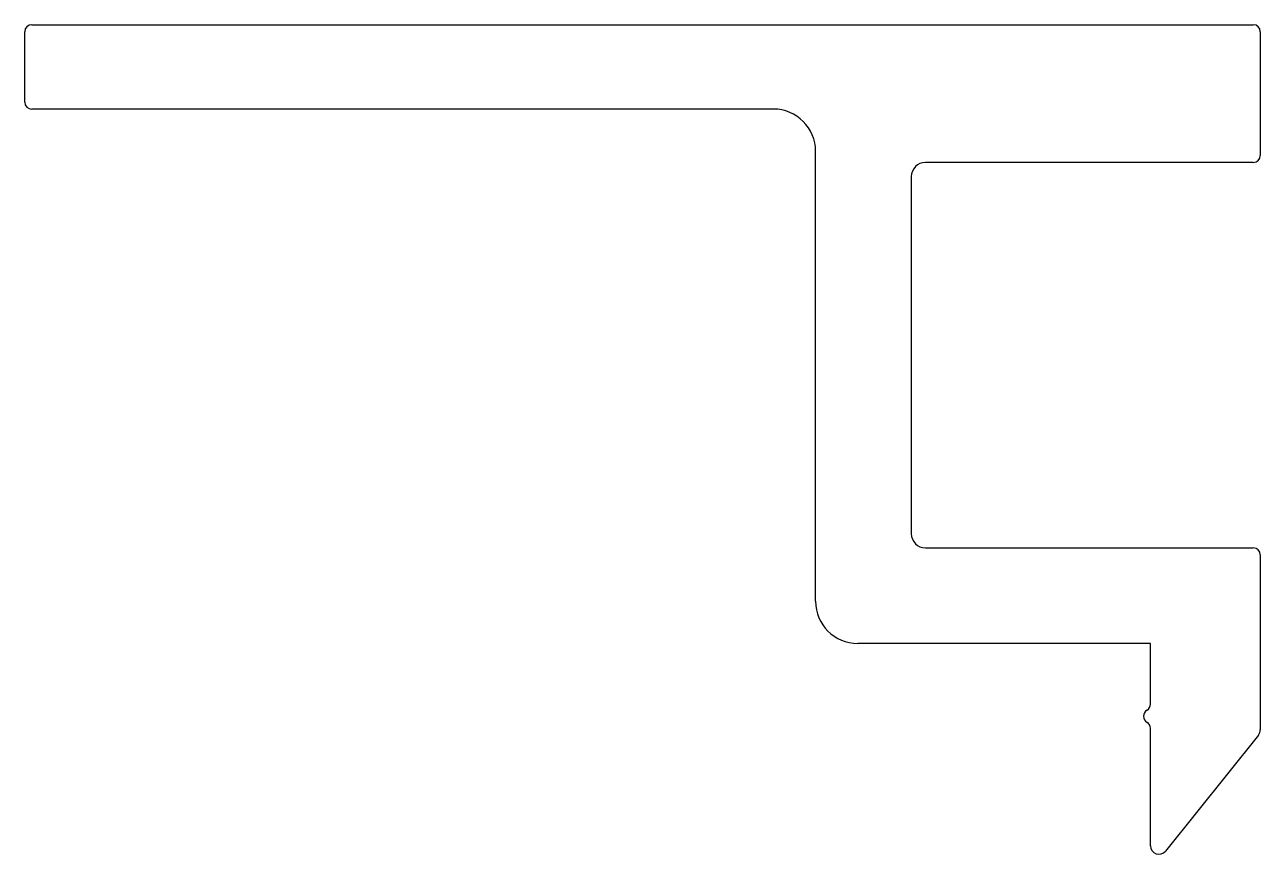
# Model space of a CAD drawing. Extents: x 1708.9 to 1752.8, y 1496.2 to 1525.7.
import ezdxf

# ---------------------------------------------------------------- set-up
doc = ezdxf.new("R2010")
doc.units = 0
doc.layers.get('0').update_dxf_attribs({"linetype": 'CONTINUOUS'})

msp = doc.modelspace()

# ---------------------------------------------------------------- linework, layer by layer
for p, q in [((1709.149, 1525.73), (1752.549, 1525.73)), ((1708.899, 1522.98), (1708.899, 1525.48)), ((1752.799, 1525.48), (1752.799, 1521.08)), ((1735.499, 1522.73), (1709.149, 1522.73)), ((1736.999, 1505.23), (1736.999, 1521.23)), ((1752.549, 1520.83), (1740.899, 1520.83)), ((1740.399, 1520.33), (1740.399, 1507.63)), ((1740.899, 1507.13), (1752.549, 1507.13)), ((1752.799, 1506.88), (1752.799, 1500.66)), ((1748.899, 1503.73), (1738.499, 1503.73)), ((1748.899, 1501.575), (1748.899, 1503.73)), ((1748.899, 1496.535), (1748.899, 1500.709)), ((1752.733, 1500.472), (1749.433, 1496.347))]:
    msp.add_line(p, q)
for centre, radius, start, end in [((1709.149, 1525.48), 0.25, 90, 180), ((1752.549, 1525.48), 0.25, 0, 90), ((1709.149, 1522.98), 0.25, 180, 270), ((1735.499, 1521.23), 1.5, 0, 90), ((1740.899, 1520.33), 0.5, 90, 180), ((1752.549, 1521.08), 0.25, 270, 0), ((1740.899, 1507.63), 0.5, 180, 270), ((1752.549, 1506.88), 0.25, 0, 90), ((1738.499, 1505.23), 1.5, 180, 270), ((1748.649, 1501.575), 0.25, 300, 0), ((1748.899, 1501.142), 0.25, 120, 240), ((1748.649, 1500.709), 0.25, 0, 60), ((1752.499, 1500.66), 0.3, 321.3402, 0), ((1749.199, 1496.535), 0.3, 180, 321.3402)]:
    msp.add_arc(centre, radius, start, end)

doc.saveas('drawing.dxf')
